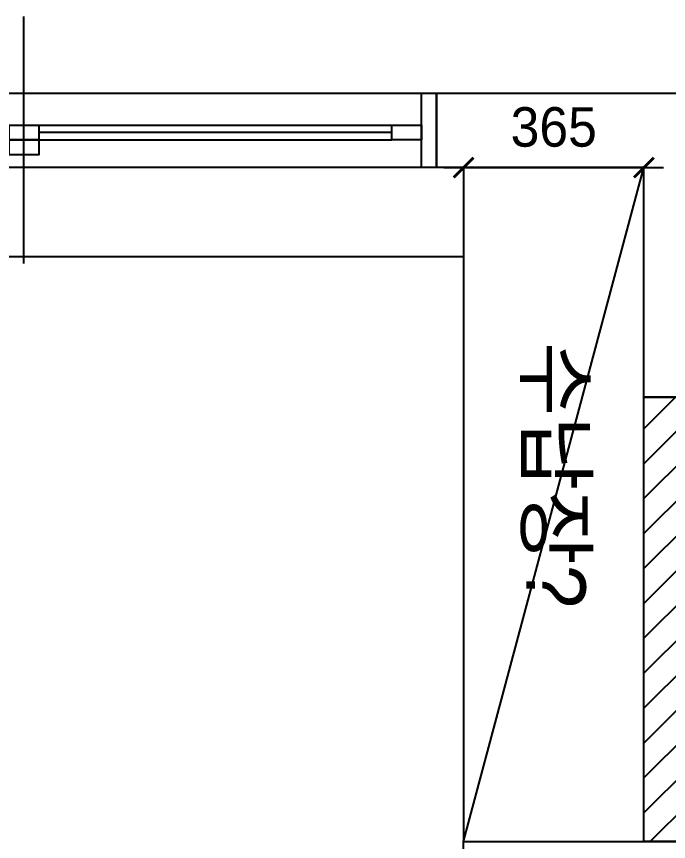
# Model space of a CAD drawing. Header units: inches. Extents: x 3778 to 56227, y -16914 to 35091.
# Drawn here: x 12540 to 13860, y 17004 to 18675 of the extents above; entities that cross this region are included whole.
import ezdxf

# ---------------------------------------------------------------- set-up
doc = ezdxf.new("R2010")
doc.units = ezdxf.units.IN
doc.header["$LTSCALE"] = 100
doc.header["$MEASUREMENT"] = 0
doc.header["$PDSIZE"] = 700.071425
for name, color, linetype in [('0-ELC TEXT', 7, 'Continuous'), ('03-WAL NEW', 3, 'Continuous'), ('06-FUR', 6, 'Continuous'), ('07-DIM WAL', 5, 'Continuous'), ('HAT', 8, 'Continuous'), ('RC-LIGHT', 7, 'Continuous'), ('도면층2', 2, 'Continuous'), ('도면층4', 4, 'Continuous'), ('도면층5', 5, 'Continuous')]:
    doc.layers.add(name, color=color, linetype=linetype)
doc.styles.add('HY 울릉도 L', font='')
doc.styles.add('코레일둥고', font='Korail_Round_Gothic_Medium.ttf')
doc.styles.get('HY 울릉도 L').set_extended_font_data('HY울릉도L')
doc.dimstyles.new('40', dxfattribs={"dimscale": 40, "dimtxt": 2, "dimasz": 1, "dimexe": 1, "dimexo": 1, "dimgap": 1, "dimtad": 1, "dimdec": 0, "dimrnd": 0.05, "dimdsep": 46, "dimlunit": 6, "dimtxsty": 'HY 울릉도 L', "dimblk": 'ARCHTICK', "dimcen": 2.5, "dimdle": 1, "dimclrd": 133, "dimclre": 133, "dimclrt": 30, "dimadec": 0, "dimazin": 0, "dimtfac": 1, "dimtdec": 0, "dimtix": 1, "dimtmove": 2, "dimatfit": 3, "dimldrblk": 'ARCHTICK', "dimfxl": 0, "dimlwd": -1, "dimlwe": -1, "dimarcsym": 0})

# ---------------------------------------------------------------- blocks, each defined once
blk = doc.blocks.new('FSFF')
at = {"layer": '도면층2'}
for p, q in [((45887.4, 8547.4), (45267.4, 8547.4)), ((45267.4, 8547.4), (45267.4, 8397.4)), ((45687.4, 8397.4), (45267.4, 8397.4)), ((45687.4, 7932.4), (45687.4, 8397.4)), ((45887.4, 7932.4), (45687.4, 7932.4)), ((45322.4, 7032.4), (45887.4, 7032.4)), ((45322.4, 6832.4), (45322.4, 7032.4))]:
    blk.add_line(p, q, dxfattribs=at)
at = {"layer": '도면층4'}
for p, q in [((44432.4, 8203.4), (44432.4, 8703.4)), ((45267.4, 8547.4), (42137.4, 8547.4)), ((45237.4, 8397.4), (45237.4, 8547.4)), ((45267.4, 8397.4), (45267.4, 8547.4)), ((45177.4, 8468.4), (44462.4, 8468.4)), ((45267.4, 8397.4), (42137.4, 8397.4))]:
    blk.add_line(p, q, dxfattribs=at)
for points in [[(44462.4, 8483.4), (44462.4, 8453.4), (44402.4, 8453.4), (44402.4, 8483.4)], [(45237.4, 8483.4), (45237.4, 8453.4), (45177.4, 8453.4), (45177.4, 8483.4)], [(44462.4, 8453.4), (44462.4, 8423.4), (44402.4, 8423.4), (44402.4, 8453.4)]]:
    blk.add_lwpolyline(points, close=True, dxfattribs=at)
at = {"layer": '도면층5'}
for p, q in [((44462.4, 8483.4), (45177.4, 8483.4)), ((44462.4, 8453.4), (45177.4, 8453.4))]:
    blk.add_line(p, q, dxfattribs=at)
blk = doc.blocks.new('_ArchTick')
at = {"color": 0, "linetype": 'ByBlock', "const_width": 0.15}
blk.add_lwpolyline([(-0.5, -0.5), (0.5, 0.5)], dxfattribs=at)
blk = doc.blocks.new('*D486')
at = {"layer": '07-DIM WAL', "color": 133}
blk.add_line((13404.8, 18369.4), (13849.8, 18369.4), dxfattribs=at)
at = {"layer": 'Defpoints', "color": 0}
for p in [(13444.8, 18369.4), (13809.8, 18369.4), (13809.8, 18369.4)]:
    blk.add_point(p, dxfattribs=at)
at = {"layer": '07-DIM WAL', "color": 133, "xscale": 40, "yscale": 40, "zscale": 40, "rotation": 180}
blk.add_blockref('_ArchTick', (13444.8, 18369.4), dxfattribs=at)
at = {"layer": '07-DIM WAL', "color": 133, "xscale": 40, "yscale": 40, "zscale": 40}
blk.add_blockref('_ArchTick', (13809.8, 18369.4), dxfattribs=at)
at = {"layer": '07-DIM WAL', "color": 30, "insert": (13627.3, 18451.2), "char_height": 80, "attachment_point": 5, "style": 'HY 울릉도 L'}
blk.add_mtext('365', dxfattribs=at)

msp = doc.modelspace()

# ---------------------------------------------------------------- hatches: boundary and pattern name
at = {"layer": 'HAT'}
h = msp.add_hatch(dxfattribs=at)
h.set_pattern_fill('_USER', color=256, scale=50, angle=45, pattern_type=0)
h.set_pattern_definition([(45, (0, 0), (-35.35534, 35.35534), [])])
h.paths.add_polyline_path([(13809.8, 17904.4), (14009.8, 17904.4), (14009.8, 17004.4), (13809.8, 17004.4)])

# ---------------------------------------------------------------- linework, layer by layer
at = {"layer": '03-WAL NEW'}
msp.add_lwpolyline([(13809.8, 17904.4), (14009.8, 17904.4), (14009.8, 17004.4), (13809.8, 17004.4)], close=True, dxfattribs=at)
at = {"layer": '06-FUR'}
msp.add_line((13444.8, 17004.4), (13809.8, 18369.4), dxfattribs=at)
msp.add_lwpolyline([(13444.8, 17004.4), (13809.8, 17004.4), (13809.8, 18369.4), (13444.8, 18369.4)], close=True, dxfattribs=at)
at = {"layer": 'RC-LIGHT'}
msp.add_lwpolyline([(10209.8, 18189.4), (13444.8, 18189.4)], dxfattribs=at)

# ---------------------------------------------------------------- block references
at = {"layer": '07-DIM WAL'}
msp.add_blockref('FSFF', (-31877.6, 9972), dxfattribs=at)

# ---------------------------------------------------------------- texts
at = {"layer": '0-ELC TEXT', "style": '코레일둥고'}
msp.add_text('수납장?', height=120, rotation=270, dxfattribs=at).set_placement((13571.9, 18016.5))

# ---------------------------------------------------------------- dimensions: what is measured, and where the dimension line sits
at = {"layer": '07-DIM WAL'}
dim = msp.add_linear_dim(base=(13809.8, 18369.4), p1=(13444.8, 18369.4), p2=(13809.8, 18369.4), dimstyle='40', dxfattribs=at)
dim.commit()
dim.dimension.update_dxf_attribs({"geometry": '*D486', "text_midpoint": (13627.3, 18451.2)})

doc.saveas('drawing.dxf')
